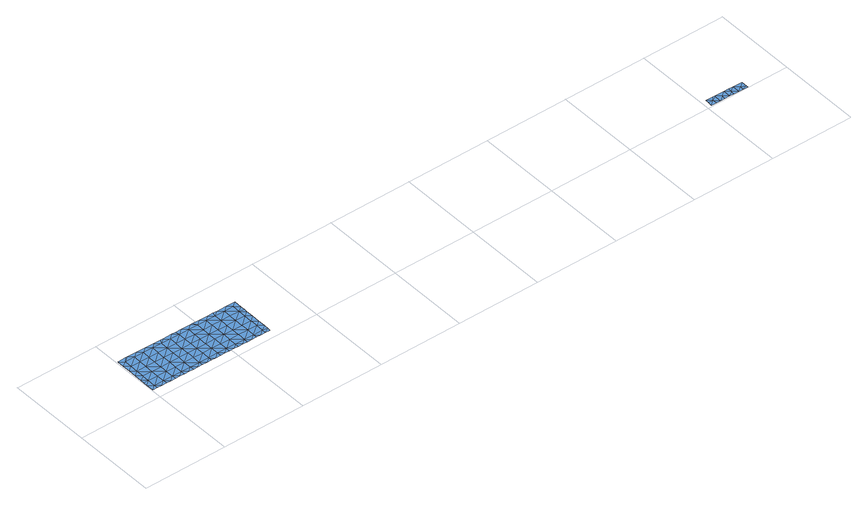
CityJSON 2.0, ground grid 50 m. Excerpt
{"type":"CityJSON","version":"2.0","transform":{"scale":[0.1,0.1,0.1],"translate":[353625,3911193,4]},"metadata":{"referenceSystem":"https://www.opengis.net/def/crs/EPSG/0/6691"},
"CityObjects":{
"waterbody1":{"type":"WaterBody","attributes":{"name":"7","class":"1140","function":"1","WaterBodyRiverFloodingRiskAttribute.description":"4","WaterBodyRiverFloodingRiskAttribute.rankOrg":"2","WaterBodyRiverFloodingRiskAttribute.adminType":"2","WaterBodyRiverFloodingRiskAttribute.scale":"L2"},"geometry":[{"type":"MultiSurface","lod":"1","boundaries":[[[0,1,2]],[[3,1,0]],[[3,4,1]],[[5,4,3]],[[6,4,5]],[[6,7,4]],[[6,8,7]],[[6,9,8]],[[9,6,10]],[[9,10,11]],[[10,12,11]],[[13,12,10]],[[13,14,12]],[[3,14,13]],[[12,14,15]],[[14,16,15]],[[17,16,14]],[[18,16,17]],[[18,19,16]],[[18,20,19]],[[20,18,21]],[[22,21,18]],[[21,22,23]],[[22,24,23]],[[24,25,23]],[[26,15,27]],[[26,28,15]],[[29,30,31]],[[30,29,32]],[[33,34,35]],[[36,37,38]],[[39,37,40]],[[40,41,39]],[[42,43,41]],[[42,44,43]],[[45,46,47]],[[45,48,46]],[[49,50,51]],[[50,52,51]],[[50,53,52]],[[54,55,56]],[[56,55,52]],[[53,56,52]],[[51,52,57]],[[52,58,57]],[[59,57,58]],[[60,57,59]],[[51,57,60]],[[61,36,38]],[[62,51,60]],[[62,46,51]],[[62,63,46]],[[62,64,63]],[[62,1,64]],[[1,65,64]],[[64,65,43]],[[65,39,43]],[[39,65,66]],[[65,7,66]],[[67,66,7]],[[38,66,67]],[[38,67,68]],[[68,67,69]],[[35,67,7]],[[38,39,66]],[[63,64,43]],[[70,62,60]],[[48,49,51]],[[46,48,51]],[[47,46,63]],[[71,47,63]],[[44,71,63]],[[44,63,43]],[[41,43,39]],[[39,38,37]],[[38,68,61]],[[69,67,34]],[[34,67,35]],[[33,35,8]],[[33,8,72]],[[8,73,72]],[[74,72,73]],[[30,74,73]],[[73,75,30]],[[73,9,75]],[[74,30,32]],[[30,75,31]],[[31,75,76]],[[75,11,76]],[[76,11,77]],[[28,77,12]],[[78,22,18]],[[22,78,79]],[[80,79,78]],[[79,81,22]],[[19,27,16]],[[78,18,17]],[[82,78,17]],[[82,17,14]],[[16,27,15]],[[15,28,12]],[[5,13,10]],[[12,77,11]],[[9,11,75]],[[8,9,73]],[[35,7,8]],[[65,4,7]],[[5,10,6]],[[5,3,13]],[[65,1,4]],[[3,0,14]],[[2,1,62]],[[0,82,14]],[[2,62,70]],[[70,60,59]],[[78,82,80]],[[80,83,79]],[[84,59,58]],[[83,85,79]],[[58,86,84]],[[58,52,55]],[[54,87,55]],[[88,89,90]],[[91,92,93]],[[94,95,96]],[[97,94,96]],[[97,98,94]],[[99,98,97]],[[100,97,101]],[[101,102,100]],[[100,102,103]],[[97,96,101]],[[101,96,104]],[[105,101,104]],[[106,105,104]],[[106,107,105]],[[108,107,106]],[[109,107,108]],[[109,110,107]],[[108,106,111]],[[105,107,112]],[[113,114,115]],[[99,116,98]],[[103,99,100]],[[114,113,91]],[[91,117,92]],[[117,118,89]],[[119,88,90]],[[118,120,121]],[[122,103,102]],[[123,102,101]],[[105,123,101]],[[85,120,124]],[[85,81,79]],[[105,112,125]],[[81,24,22]],[[126,25,24]],[[110,112,107]],[[104,96,106]],[[95,127,96]],[[127,128,129]],[[96,127,129]],[[96,129,106]],[[106,129,111]],[[111,129,128]],[[126,112,110]],[[24,112,126]],[[81,112,24]],[[81,125,112]],[[85,125,81]],[[124,125,85]],[[124,105,125]],[[105,124,123]],[[120,123,124]],[[123,120,102]],[[120,122,102]],[[118,122,120]],[[117,122,118]],[[122,117,103]],[[91,103,117]],[[113,103,91]],[[103,113,99]],[[113,116,99]],[[115,116,113]],[[130,131,132]],[[132,131,114]],[[114,131,115]],[[114,133,132]],[[114,91,133]],[[93,133,91]],[[134,92,117]],[[135,134,117]],[[135,117,89]],[[136,135,89]],[[88,136,89]],[[100,99,97]],[[119,90,87]],[[87,90,55]],[[90,58,55]],[[90,121,58]],[[90,118,121]],[[89,118,90]],[[58,121,86]],[[121,120,86]],[[85,86,120]],[[85,84,86]],[[83,84,85]],[[83,59,84]],[[80,59,83]],[[82,59,80]],[[82,70,59]],[[82,2,70]],[[0,2,82]]]}]},
"waterbody2":{"type":"WaterBody","attributes":{"name":"7","class":"1140","function":"1","WaterBodyRiverFloodingRiskAttribute.description":"4","WaterBodyRiverFloodingRiskAttribute.rankOrg":"2","WaterBodyRiverFloodingRiskAttribute.adminType":"2","WaterBodyRiverFloodingRiskAttribute.scale":"L2"},"geometry":[{"type":"MultiSurface","lod":"1","boundaries":[[[137,138,139]],[[140,137,141]],[[142,143,141]],[[144,138,145]],[[138,144,139]],[[146,143,147]],[[143,148,147]],[[148,149,150]],[[150,149,151]],[[151,152,150]],[[146,141,143]],[[146,140,141]],[[141,137,153]],[[139,153,137]],[[139,154,153]],[[142,141,153]],[[150,155,156]],[[150,152,155]],[[156,157,150]],[[158,146,147]],[[147,148,157]],[[157,158,147]],[[150,157,148]],[[154,139,144]]]}]}
},
"vertices":[
[265,223,6],[207,177,6],[264,177,6],[208,224,6],[150,178,6],[151,225,6],[94,226,6],[93,179,6],[37,226,6],[95,272,6],[152,271,6],[153,317,6],[209,316,6],[209,270,6],[265,269,6],[266,315,6],[323,314,6],[322,268,6],[380,313,6],[352,337,6],[374,337,6],[409,336,6],[437,312,6],[465,335,6],[493,311,6],[481,335,6],[282,338,6],[295,338,6],[238,339,6],[64,342,6],[39,319,6],[68,342,6],[11,342,6],[9,204,6],[8,158,6],[37,180,6],[35,65,6],[63,64,6],[35,88,6],[92,87,6],[92,64,6],[120,63,6],[148,63,6],[149,86,6],[177,62,6],[262,61,6],[262,84,6],[234,61,6],[290,61,6],[319,60,6],[347,60,6],[319,83,6],[376,82,6],[376,59,6],[432,58,6],[433,81,6],[404,59,6],[377,128,6],[434,128,6],[378,175,6],[320,129,6],[6,65,6],[263,130,6],[206,85,6],[206,131,6],[150,132,6],[93,133,6],[36,134,6],[7,111,6],[7,133,6],[321,176,6],[205,62,6],[9,250,6],[38,273,6],[10,296,6],[96,318,6],[125,341,6],[181,340,6],[379,267,6],[436,266,6],[378,221,6],[493,265,6],[321,222,6],[435,220,6],[434,174,6],[492,219,6],[491,173,6],[461,58,6],[518,57,6],[546,79,6],[490,80,6],[660,78,6],[631,55,6],[660,55,6],[748,238,6],[748,257,6],[720,262,6],[719,215,6],[747,192,6],[718,169,6],[662,170,6],[662,216,6],[605,171,6],[661,124,6],[663,263,6],[606,263,6],[664,309,6],[607,310,6],[636,332,6],[611,333,6],[579,333,6],[693,331,6],[550,311,6],[718,123,6],[717,77,6],[746,99,6],[746,146,6],[603,79,6],[547,126,6],[489,57,6],[548,172,6],[490,127,6],[604,125,6],[605,217,6],[549,218,6],[549,264,6],[522,334,6],[749,284,6],[749,330,6],[721,308,6],[745,53,6],[745,69,6],[716,54,6],[688,54,6],[603,55,6],[574,56,6],[546,56,6],
[3699,5,6],[3727,5,6],[3728,28,6],[3670,6,6],[3671,29,6],[3672,52,6],[3643,52,6],[3756,15,6],[3756,4,6],[3642,6,6],[3614,30,6],[3586,53,6],[3575,53,6],[3557,31,6],[3529,54,6],[3529,34,6],[3700,51,6],[3756,50,6],[3528,8,6],[3557,7,6],[3585,7,6],[3614,7,6]
]}
